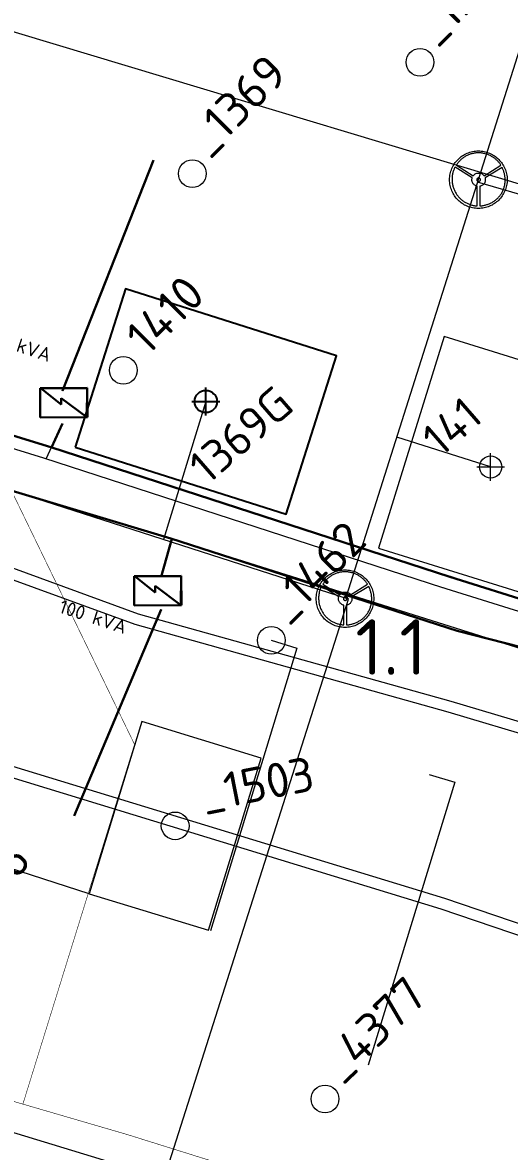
# Model space of a CAD drawing. Header units: millimetres. Extents: x 519 to 9564855, y -810 to 5021775.
# Drawn here: x 9536731.5 to 9536907.3, y 4998431.4 to 4998838.9 of the extents above; entities that cross this region are included whole.
import ezdxf

# ---------------------------------------------------------------- set-up
doc = ezdxf.new("R2010")
doc.units = ezdxf.units.MM
doc.header["$LTSCALE"] = 2
doc.header["$MEASUREMENT"] = 0
doc.header["$PDMODE"] = 2
doc.header["$PDSIZE"] = 5
doc.linetypes.add('1', pattern=[0])
for name, color, linetype in [('OilColl&Flowlines', 3, 'Continuous'), ('OLD WELLS(dr.bfr2000)', 24, 'Continuous'), ('ROAD_GROUND', 9, 'Continuous'), ('Скважины на 2013 год.', 21, '1'), ('Скважины на 2025 год _ОСМОТР', 5, 'Continuous')]:
    doc.layers.add(name, color=color, linetype=linetype)
for name, color, linetype, lineweight in [('SteamInjInfrastructure', 25, 'Continuous', 100), ('неф.коллектор', 94, 'g5_122_n', 30), ('Скважины на 2022 год', 60, 'Continuous', 13), ('Электро', 1, 'Continuous', 30), ('Электроснаб', 1, 'Continuous', 18), ('Электроснабжене', 1, 'Continuous', 18)]:
    doc.layers.add(name, color=color, linetype=linetype, lineweight=lineweight)
doc.styles.add('92051501$0$STANDARD', font='simplex.shx')
doc.styles.add('Elect', font='isocpeur.ttf')
doc.styles.add('GeoApp', font='', dxfattribs={"height": 1})
doc.styles.get("Standard").update_dxf_attribs({"font": 'isocpeur.ttf', "width": 0.5})
doc.styles.get('GeoApp').set_extended_font_data('D431', italic=True)
doc.linetypes.add('g5_122_n', pattern='A,1,-1,1.5,-0.3,["Н",GeoApp,S=1,R=0,X=0,Y=-0.5],-1.5,1.5,-1,4,-1,4,-1,3', length=20.8)
doc.linetypes.add('STM_LINE', pattern='A,0.5,-0.2,["S",92051501$0$STANDARD,S=0.1,R=0,X=-0.1,Y=-0.05],-0.05', length=0.75)
doc.linetypes.add('WTR_LINE', pattern='A,0.5,-0.2,["W",92051501$0$STANDARD,S=0.1,R=0,X=-0.1,Y=-0.05],-0.05', length=0.75)

msp = doc.modelspace()

# ---------------------------------------------------------------- linework, layer by layer
at = {"color": 5, "linetype": 'WTR_LINE', "lineweight": 0, "ltscale": 20, "const_width": 0.2}
msp.add_lwpolyline([(9537160.76054, 4998319.88849), (9537056.73, 4998350.75), (9536960.82, 4998379.09), (9536864.92, 4998407.51), (9536769.45, 4998437.42), (9536673.44, 4998465.42)], dxfattribs=at)
at = {"layer": 'OilColl&Flowlines', "linetype": 'ByBlock', "lineweight": 0, "ltscale": 50}
for p, q in [((9536797.67, 4998702.12), (9536782.42372, 4998652.25166)), ((9536821.3, 4998615.9), (9536830.51944, 4998613.11841)), ((9536830.51944, 4998613.11841), (9536799.30784, 4998511.02985)), ((9536878.2932, 4998567.40994), (9536887.51264, 4998564.62834)), ((9536887.51264, 4998564.62834), (9536856.30105, 4998462.53978))]:
    msp.add_line(p, q, dxfattribs=at)
at = {"layer": 'OilColl&Flowlines', "lineweight": 0, "ltscale": 50}
msp.add_line((9536755.58106, 4998524.39846), (9536688.96127, 4998545.88806), dxfattribs=at)
at = {"layer": 'OilColl&Flowlines', "color": 3, "linetype": 'ByBlock', "lineweight": 0, "ltscale": 50}
msp.add_lwpolyline([(9535842.89551, 4999187.71078), (9535953.13227, 4999151.60181), (9536003.4826, 4999074.2352), (9536045.05807, 4999059.11796), (9536584.00191, 4998879.20423), (9537271.93043, 4998672.00883), (9537451.05773, 4998617.67724)], dxfattribs=at)
at = {"layer": 'OilColl&Flowlines', "lineweight": 0}
for points in [[(9536849.17394, 4998630.74739), (9536151.67459, 4998855.45405)], [(9536749.1323, 4998316.40133), (9536849.177, 4998630.757), (9536848.423, 4998631.82), (9536911.718, 4998831.583), (9536922.225, 4998829.032)], [(9536896.07563, 4998792.59119), (9536896.07563, 4998792.59119), (9536896.60535, 4998792.58081), (9536897.12469, 4998792.53926), (9536897.64402, 4998792.46655), (9536898.15297, 4998792.38346), (9536898.65153, 4998792.25882), (9536899.13971, 4998792.12379), (9536899.62788, 4998791.9576), (9536900.09528, 4998791.77064), (9536900.5523, 4998791.56291), (9536900.99893, 4998791.3344), (9536901.43517, 4998791.08512), (9536901.86103, 4998790.81506), (9536902.26611, 4998790.52424), (9536902.6608, 4998790.21264), (9536903.03472, 4998789.89065), (9536903.39826, 4998789.54789), (9536903.74102, 4998789.18435), (9536904.0734, 4998788.81043), (9536904.385, 4998788.41573), (9536904.67582, 4998788.01065), (9536904.94588, 4998787.5848), (9536905.19516, 4998787.14856), (9536905.42367, 4998786.70193), (9536905.64179, 4998786.24491), (9536905.82875, 4998785.76712), (9536905.99494, 4998785.28933), (9536906.12996, 4998784.79077), (9536906.24422, 4998784.29221), (9536906.3377, 4998783.78326), (9536906.4104, 4998783.26393), (9536906.45195, 4998782.7342), (9536906.46234, 4998782.20448), (9536906.46234, 4998782.20448), (9536906.45195, 4998781.66437), (9536906.4104, 4998781.13465), (9536906.3377, 4998780.61531), (9536906.24422, 4998780.10637), (9536906.12996, 4998779.6078), (9536905.99494, 4998779.10924), (9536905.82875, 4998778.62107), (9536905.64179, 4998778.15366), (9536905.42367, 4998777.69665), (9536905.19516, 4998777.25002), (9536904.94588, 4998776.81378), (9536904.67582, 4998776.38792), (9536904.385, 4998775.98284), (9536904.0734, 4998775.58815), (9536903.74102, 4998775.21423), (9536903.39826, 4998774.85069), (9536903.03472, 4998774.50793), (9536902.6608, 4998774.18594), (9536902.26611, 4998773.87434), (9536901.86103, 4998773.58351), (9536901.43517, 4998773.31346), (9536900.99893, 4998773.06418), (9536900.5523, 4998772.83567), (9536900.09528, 4998772.62793), (9536899.62788, 4998772.44097), (9536899.13971, 4998772.28517), (9536898.65153, 4998772.13976), (9536898.15297, 4998772.02551), (9536897.64402, 4998771.93202), (9536897.12469, 4998771.8697), (9536896.60535, 4998771.82816), (9536896.07563, 4998771.81777), (9536896.07563, 4998771.81777), (9536895.53552, 4998771.82816), (9536895.0058, 4998771.8697), (9536894.48646, 4998771.93202), (9536893.97751, 4998772.02551), (9536893.46856, 4998772.13976), (9536892.98039, 4998772.28517), (9536892.49221, 4998772.44097), (9536892.02481, 4998772.62793), (9536891.55741, 4998772.83567), (9536891.11078, 4998773.06418), (9536890.67454, 4998773.31346), (9536890.25907, 4998773.58351), (9536889.85399, 4998773.87434), (9536889.45929, 4998774.18594), (9536889.08537, 4998774.50793), (9536888.72184, 4998774.85069), (9536888.37908, 4998775.21423), (9536888.0467, 4998775.58815), (9536887.74549, 4998775.98284), (9536887.45466, 4998776.38792), (9536887.1846, 4998776.81378), (9536886.93532, 4998777.25002), (9536886.70682, 4998777.69665), (9536886.49908, 4998778.15366), (9536886.31212, 4998778.62107), (9536886.15632, 4998779.10924), (9536886.01091, 4998779.6078), (9536885.89665, 4998780.10637), (9536885.80317, 4998780.61531), (9536885.74085, 4998781.13465), (9536885.6993, 4998781.66437), (9536885.68892, 4998782.20448), (9536885.68892, 4998782.20448), (9536885.6993, 4998782.7342), (9536885.74085, 4998783.26393), (9536885.80317, 4998783.78326), (9536885.89665, 4998784.29221), (9536886.01091, 4998784.79077), (9536886.15632, 4998785.28933), (9536886.31212, 4998785.76712), (9536886.49908, 4998786.24491), (9536886.70682, 4998786.70193), (9536886.93532, 4998787.14856), (9536887.1846, 4998787.5848), (9536887.45466, 4998788.01065), (9536887.74549, 4998788.41573), (9536888.0467, 4998788.81043), (9536888.37908, 4998789.18435), (9536888.72184, 4998789.54789), (9536889.08537, 4998789.89065), (9536889.45929, 4998790.21264), (9536889.85399, 4998790.52424), (9536890.25907, 4998790.81506), (9536890.67454, 4998791.08512), (9536891.11078, 4998791.3344), (9536891.55741, 4998791.56291), (9536892.02481, 4998791.77064), (9536892.49221, 4998791.9576), (9536892.98039, 4998792.12379), (9536893.46856, 4998792.25882), (9536893.97751, 4998792.38346), (9536894.48646, 4998792.46655), (9536895.0058, 4998792.53926), (9536895.53552, 4998792.58081), (9536896.07563, 4998792.59119)], [(9536894.20602, 4998783.62746), (9536894.20602, 4998783.62746), (9536894.41375, 4998783.87674), (9536894.65265, 4998784.09486), (9536894.91232, 4998784.27144), (9536895.17198, 4998784.40646), (9536895.45243, 4998784.49994), (9536895.74325, 4998784.57265), (9536896.03408, 4998784.60381), (9536896.32491, 4998784.60381), (9536896.60535, 4998784.57265), (9536896.88579, 4998784.51033), (9536897.14546, 4998784.42724), (9536897.38435, 4998784.31298), (9536897.61286, 4998784.17796), (9536897.79982, 4998784.01177), (9536897.96601, 4998783.83519), (9536898.10104, 4998783.62746), (9536904.18765, 4998787.43938), (9536904.18765, 4998787.43938), (9536904.04223, 4998787.67828), (9536903.87605, 4998787.90679), (9536903.70986, 4998788.13529), (9536903.53329, 4998788.3638), (9536903.34633, 4998788.58192), (9536903.15936, 4998788.80004), (9536902.95163, 4998789.00778), (9536902.7439, 4998789.21551), (9536902.52578, 4998789.41286), (9536902.30765, 4998789.61021), (9536902.06876, 4998789.79717), (9536901.82987, 4998789.97374), (9536901.59097, 4998790.15031), (9536901.34169, 4998790.3165), (9536901.08202, 4998790.48269), (9536900.82235, 4998790.6281), (9536900.5523, 4998790.77352), (9536900.28225, 4998790.91893), (9536900.0018, 4998791.04357), (9536899.72136, 4998791.16821), (9536899.44092, 4998791.28247), (9536899.15009, 4998791.38633), (9536898.85927, 4998791.47981), (9536898.56844, 4998791.56291), (9536898.26722, 4998791.646), (9536897.96601, 4998791.70832), (9536897.66479, 4998791.77064), (9536897.35319, 4998791.82258), (9536897.05198, 4998791.85374), (9536896.74038, 4998791.8849), (9536896.42878, 4998791.89528), (9536896.11717, 4998791.90567), (9536896.11717, 4998791.90567), (9536895.80557, 4998791.89528), (9536895.49397, 4998791.8849), (9536895.18237, 4998791.85374), (9536894.87077, 4998791.82258), (9536894.56955, 4998791.77064), (9536894.26834, 4998791.71871), (9536893.96713, 4998791.65639), (9536893.6763, 4998791.58368), (9536893.37508, 4998791.4902), (9536893.09464, 4998791.39672), (9536892.80381, 4998791.30324), (9536892.52337, 4998791.18899), (9536892.25332, 4998791.06435), (9536891.98326, 4998790.9397), (9536891.71321, 4998790.80468), (9536891.45354, 4998790.65926), (9536891.19387, 4998790.51385), (9536890.94459, 4998790.34766), (9536890.69531, 4998790.18148), (9536890.45642, 4998790.01529), (9536890.22791, 4998789.82833), (9536889.9994, 4998789.64137), (9536889.78128, 4998789.45441), (9536889.56316, 4998789.24667), (9536889.35543, 4998789.03894), (9536889.15808, 4998788.8312), (9536888.97112, 4998788.61308), (9536888.78416, 4998788.38457), (9536888.60758, 4998788.15607), (9536888.43101, 4998787.92756), (9536888.27521, 4998787.68866), (9536888.11941, 4998787.43938), (9536894.20602, 4998783.62746)], [(9536895.67055, 4998779.81554), (9536895.67055, 4998779.81554), (9536895.43165, 4998779.89863), (9536895.20314, 4998779.99211), (9536894.97464, 4998780.11675), (9536894.7669, 4998780.25178), (9536894.56955, 4998780.40758), (9536894.39298, 4998780.57377), (9536894.22679, 4998780.76073), (9536894.09177, 4998780.95808), (9536893.96713, 4998781.16581), (9536893.86326, 4998781.38393), (9536893.79055, 4998781.61244), (9536893.73862, 4998781.85133), (9536893.71784, 4998782.10061), (9536893.72823, 4998782.3499), (9536893.76978, 4998782.59918), (9536893.84249, 4998782.85884), (9536887.64162, 4998786.75386), (9536887.64162, 4998786.75386), (9536887.50659, 4998786.50458), (9536887.38195, 4998786.2553), (9536887.2677, 4998785.99563), (9536887.16383, 4998785.73596), (9536887.05996, 4998785.46591), (9536886.96648, 4998785.18547), (9536886.88339, 4998784.91541), (9536886.81068, 4998784.62458), (9536886.74836, 4998784.34414), (9536886.69643, 4998784.05332), (9536886.64449, 4998783.76249), (9536886.61333, 4998783.47166), (9536886.58217, 4998783.17045), (9536886.5614, 4998782.86923), (9536886.55101, 4998782.56802), (9536886.55101, 4998782.2668), (9536886.5614, 4998781.96559), (9536886.58217, 4998781.66437), (9536886.60295, 4998781.35277), (9536886.64449, 4998781.05156), (9536886.68604, 4998780.75034), (9536886.74836, 4998780.44913), (9536886.81068, 4998780.14791), (9536886.88339, 4998779.8467), (9536886.96648, 4998779.54548), (9536887.05996, 4998779.25466), (9536887.16383, 4998778.96383), (9536887.27808, 4998778.673), (9536887.40272, 4998778.38217), (9536887.53775, 4998778.10173), (9536887.68317, 4998777.82129), (9536887.83897, 4998777.54085), (9536887.83897, 4998777.54085), (9536887.99477, 4998777.27079), (9536888.17134, 4998777.01113), (9536888.33753, 4998776.75146), (9536888.52449, 4998776.50218), (9536888.72184, 4998776.26328), (9536888.91918, 4998776.02439), (9536889.11653, 4998775.79588), (9536889.33465, 4998775.57776), (9536889.54239, 4998775.37003), (9536889.77089, 4998775.16229), (9536889.9994, 4998774.96494), (9536890.2383, 4998774.77798), (9536890.47719, 4998774.59102), (9536890.71609, 4998774.42484), (9536890.96537, 4998774.25865), (9536891.22503, 4998774.10285), (9536891.47432, 4998773.94705), (9536891.74437, 4998773.81202), (9536892.00404, 4998773.67699), (9536892.27409, 4998773.55235), (9536892.54415, 4998773.4381), (9536892.82459, 4998773.33423), (9536893.09464, 4998773.23036), (9536893.37508, 4998773.14727), (9536893.66591, 4998773.06418), (9536893.94635, 4998772.99147), (9536894.22679, 4998772.92915), (9536894.51762, 4998772.87722), (9536894.80845, 4998772.82528), (9536895.08889, 4998772.79412), (9536895.37972, 4998772.77335), (9536895.67055, 4998772.75257), (9536895.67055, 4998779.81554)], [(9536898.46457, 4998782.85884), (9536898.46457, 4998782.85884), (9536898.52689, 4998782.58879), (9536898.55805, 4998782.31874), (9536898.55805, 4998782.05907), (9536898.53728, 4998781.80979), (9536898.49573, 4998781.56051), (9536898.43341, 4998781.32161), (9536898.33993, 4998781.10349), (9536898.23606, 4998780.89576), (9536898.10104, 4998780.69841), (9536897.93485, 4998780.51145), (9536897.75828, 4998780.35565), (9536897.56093, 4998780.19985), (9536897.34281, 4998780.07521), (9536897.10391, 4998779.97134), (9536896.84424, 4998779.87786), (9536896.5638, 4998779.81554), (9536896.5638, 4998772.75257), (9536896.5638, 4998772.75257), (9536896.84424, 4998772.76296), (9536897.12469, 4998772.78374), (9536897.40513, 4998772.8149), (9536897.68557, 4998772.85644), (9536897.96601, 4998772.90838), (9536898.24645, 4998772.96031), (9536898.52689, 4998773.03302), (9536898.80733, 4998773.10572), (9536899.08777, 4998773.18882), (9536899.36822, 4998773.2823), (9536899.64866, 4998773.38616), (9536899.91871, 4998773.49003), (9536900.18877, 4998773.61467), (9536900.45882, 4998773.73931), (9536900.72887, 4998773.87434), (9536900.98854, 4998774.01975), (9536901.24821, 4998774.16517), (9536901.50788, 4998774.33135), (9536901.75716, 4998774.49754), (9536902.00644, 4998774.67412), (9536902.24533, 4998774.85069), (9536902.48423, 4998775.04804), (9536902.71274, 4998775.24539), (9536902.94124, 4998775.45312), (9536903.15936, 4998775.66085), (9536903.3671, 4998775.88936), (9536903.57483, 4998776.11787), (9536903.77218, 4998776.35676), (9536903.95914, 4998776.59566), (9536904.1461, 4998776.84494), (9536904.31229, 4998777.10461), (9536904.47848, 4998777.37466), (9536904.47848, 4998777.37466), (9536904.63428, 4998777.6551), (9536904.77969, 4998777.93554), (9536904.91472, 4998778.22637), (9536905.03936, 4998778.50681), (9536905.14323, 4998778.79764), (9536905.24709, 4998779.09886), (9536905.34057, 4998779.38968), (9536905.42367, 4998779.68051), (9536905.49637, 4998779.98173), (9536905.56908, 4998780.28294), (9536905.62101, 4998780.57377), (9536905.66256, 4998780.87498), (9536905.69372, 4998781.1762), (9536905.72488, 4998781.47741), (9536905.73527, 4998781.76824), (9536905.74566, 4998782.06945), (9536905.74566, 4998782.37067), (9536905.72488, 4998782.6615), (9536905.70411, 4998782.95232), (9536905.67295, 4998783.25354), (9536905.64179, 4998783.54437), (9536905.58985, 4998783.82481), (9536905.53792, 4998784.11564), (9536905.46521, 4998784.39608), (9536905.39251, 4998784.67652), (9536905.30941, 4998784.95696), (9536905.21593, 4998785.2374), (9536905.12245, 4998785.50746), (9536905.0082, 4998785.76712), (9536904.89395, 4998786.03718), (9536904.7693, 4998786.29685), (9536904.63428, 4998786.54613), (9536898.46457, 4998782.85884)], [(9536896.15872, 4998782.85884), (9536896.15872, 4998782.85884), (9536896.02369, 4998782.84846), (9536895.89905, 4998782.80691), (9536895.79519, 4998782.74459), (9536895.69132, 4998782.67188), (9536895.61861, 4998782.56802), (9536895.55629, 4998782.46415), (9536895.51475, 4998782.33951), (9536895.50436, 4998782.20448), (9536895.50436, 4998782.20448), (9536895.51475, 4998782.06945), (9536895.55629, 4998781.9552), (9536895.61861, 4998781.84095), (9536895.69132, 4998781.74747), (9536895.79519, 4998781.66437), (9536895.89905, 4998781.61244), (9536896.02369, 4998781.57089), (9536896.15872, 4998781.56051), (9536896.15872, 4998781.56051), (9536896.29375, 4998781.57089), (9536896.408, 4998781.61244), (9536896.52226, 4998781.66437), (9536896.61574, 4998781.74747), (9536896.69883, 4998781.84095), (9536896.75076, 4998781.9552), (9536896.79231, 4998782.06945), (9536896.8027, 4998782.20448), (9536896.8027, 4998782.20448), (9536896.79231, 4998782.33951), (9536896.75076, 4998782.46415), (9536896.69883, 4998782.56802), (9536896.61574, 4998782.67188), (9536896.52226, 4998782.74459), (9536896.408, 4998782.80691), (9536896.29375, 4998782.84846), (9536896.15872, 4998782.85884)], [(9536972.97106, 4998758.82795), (9536895.78653, 4998781.30228)], [(9536847.91199, 4998641.32504), (9536847.91199, 4998641.32504), (9536848.44171, 4998641.31465), (9536848.96105, 4998641.27311), (9536849.48038, 4998641.2004), (9536849.98933, 4998641.11731), (9536850.48789, 4998640.99267), (9536850.97607, 4998640.85764), (9536851.46424, 4998640.69145), (9536851.93165, 4998640.50449), (9536852.38866, 4998640.29676), (9536852.83529, 4998640.06825), (9536853.27153, 4998639.81897), (9536853.69739, 4998639.54891), (9536854.10247, 4998639.25809), (9536854.49716, 4998638.94648), (9536854.87108, 4998638.6245), (9536855.23462, 4998638.28174), (9536855.57738, 4998637.9182), (9536855.90976, 4998637.54428), (9536856.22136, 4998637.14958), (9536856.51218, 4998636.7445), (9536856.78224, 4998636.31865), (9536857.03152, 4998635.8824), (9536857.26003, 4998635.43578), (9536857.47815, 4998634.97876), (9536857.66511, 4998634.50097), (9536857.8313, 4998634.02318), (9536857.96632, 4998633.52462), (9536858.08058, 4998633.02606), (9536858.17406, 4998632.51711), (9536858.24677, 4998631.99778), (9536858.28831, 4998631.46805), (9536858.2987, 4998630.93833), (9536858.2987, 4998630.93833), (9536858.28831, 4998630.39822), (9536858.24677, 4998629.8685), (9536858.17406, 4998629.34916), (9536858.08058, 4998628.84022), (9536857.96632, 4998628.34165), (9536857.8313, 4998627.84309), (9536857.66511, 4998627.35492), (9536857.47815, 4998626.88751), (9536857.26003, 4998626.4305), (9536857.03152, 4998625.98387), (9536856.78224, 4998625.54763), (9536856.51218, 4998625.12177), (9536856.22136, 4998624.71669), (9536855.90976, 4998624.322), (9536855.57738, 4998623.94807), (9536855.23462, 4998623.58454), (9536854.87108, 4998623.24178), (9536854.49716, 4998622.91979), (9536854.10247, 4998622.60819), (9536853.69739, 4998622.31736), (9536853.27153, 4998622.04731), (9536852.83529, 4998621.79803), (9536852.38866, 4998621.56952), (9536851.93165, 4998621.36178), (9536851.46424, 4998621.17482), (9536850.97607, 4998621.01902), (9536850.48789, 4998620.87361), (9536849.98933, 4998620.75935), (9536849.48038, 4998620.66587), (9536848.96105, 4998620.60355), (9536848.44171, 4998620.56201), (9536847.91199, 4998620.55162), (9536847.91199, 4998620.55162), (9536847.37188, 4998620.56201), (9536846.84216, 4998620.60355), (9536846.32282, 4998620.66587), (9536845.81387, 4998620.75935), (9536845.30492, 4998620.87361), (9536844.81675, 4998621.01902), (9536844.32857, 4998621.17482), (9536843.86117, 4998621.36178), (9536843.39377, 4998621.56952), (9536842.94714, 4998621.79803), (9536842.5109, 4998622.04731), (9536842.09543, 4998622.31736), (9536841.69035, 4998622.60819), (9536841.29565, 4998622.91979), (9536840.92173, 4998623.24178), (9536840.5582, 4998623.58454), (9536840.21544, 4998623.94807), (9536839.88306, 4998624.322), (9536839.58185, 4998624.71669), (9536839.29102, 4998625.12177), (9536839.02096, 4998625.54763), (9536838.77168, 4998625.98387), (9536838.54318, 4998626.4305), (9536838.33544, 4998626.88751), (9536838.14848, 4998627.35492), (9536837.99268, 4998627.84309), (9536837.84727, 4998628.34165), (9536837.73301, 4998628.84022), (9536837.63953, 4998629.34916), (9536837.57721, 4998629.8685), (9536837.53566, 4998630.39822), (9536837.52528, 4998630.93833), (9536837.52528, 4998630.93833), (9536837.53566, 4998631.46805), (9536837.57721, 4998631.99778), (9536837.63953, 4998632.51711), (9536837.73301, 4998633.02606), (9536837.84727, 4998633.52462), (9536837.99268, 4998634.02318), (9536838.14848, 4998634.50097), (9536838.33544, 4998634.97876), (9536838.54318, 4998635.43578), (9536838.77168, 4998635.8824), (9536839.02096, 4998636.31865), (9536839.29102, 4998636.7445), (9536839.58185, 4998637.14958), (9536839.88306, 4998637.54428), (9536840.21544, 4998637.9182), (9536840.5582, 4998638.28174), (9536840.92173, 4998638.6245), (9536841.29565, 4998638.94648), (9536841.69035, 4998639.25809), (9536842.09543, 4998639.54891), (9536842.5109, 4998639.81897), (9536842.94714, 4998640.06825), (9536843.39377, 4998640.29676), (9536843.86117, 4998640.50449), (9536844.32857, 4998640.69145), (9536844.81675, 4998640.85764), (9536845.30492, 4998640.99267), (9536845.81387, 4998641.11731), (9536846.32282, 4998641.2004), (9536846.84216, 4998641.27311), (9536847.37188, 4998641.31465), (9536847.91199, 4998641.32504)], [(9536846.04238, 4998632.36131), (9536846.04238, 4998632.36131), (9536846.25011, 4998632.61059), (9536846.48901, 4998632.82871), (9536846.74868, 4998633.00529), (9536847.00834, 4998633.14031), (9536847.28879, 4998633.23379), (9536847.57961, 4998633.3065), (9536847.87044, 4998633.33766), (9536848.16127, 4998633.33766), (9536848.44171, 4998633.3065), (9536848.72215, 4998633.24418), (9536848.98182, 4998633.16109), (9536849.22071, 4998633.04683), (9536849.44922, 4998632.91181), (9536849.63618, 4998632.74562), (9536849.80237, 4998632.56904), (9536849.9374, 4998632.36131), (9536856.02401, 4998636.17323), (9536856.02401, 4998636.17323), (9536855.8786, 4998636.41213), (9536855.71241, 4998636.64063), (9536855.54622, 4998636.86914), (9536855.36965, 4998637.09765), (9536855.18269, 4998637.31577), (9536854.99572, 4998637.53389), (9536854.78799, 4998637.74163), (9536854.58026, 4998637.94936), (9536854.36214, 4998638.14671), (9536854.14401, 4998638.34406), (9536853.90512, 4998638.53102), (9536853.66623, 4998638.70759), (9536853.42733, 4998638.88416), (9536853.17805, 4998639.05035), (9536852.91838, 4998639.21654), (9536852.65871, 4998639.36195), (9536852.38866, 4998639.50737), (9536852.11861, 4998639.65278), (9536851.83816, 4998639.77742), (9536851.55772, 4998639.90206), (9536851.27728, 4998640.01632), (9536850.98645, 4998640.12018), (9536850.69563, 4998640.21366), (9536850.4048, 4998640.29676), (9536850.10358, 4998640.37985), (9536849.80237, 4998640.44217), (9536849.50115, 4998640.50449), (9536849.18955, 4998640.55642), (9536848.88834, 4998640.58758), (9536848.57674, 4998640.61874), (9536848.26514, 4998640.62913), (9536847.95354, 4998640.63952), (9536847.95354, 4998640.63952), (9536847.64193, 4998640.62913), (9536847.33033, 4998640.61874), (9536847.01873, 4998640.58758), (9536846.70713, 4998640.55642), (9536846.40592, 4998640.50449), (9536846.1047, 4998640.45256), (9536845.80349, 4998640.39024), (9536845.51266, 4998640.31753), (9536845.21144, 4998640.22405), (9536844.931, 4998640.13057), (9536844.64017, 4998640.03709), (9536844.35973, 4998639.92284), (9536844.08968, 4998639.79819), (9536843.81962, 4998639.67355), (9536843.54957, 4998639.53853), (9536843.2899, 4998639.39311), (9536843.03023, 4998639.2477), (9536842.78095, 4998639.08151), (9536842.53167, 4998638.91532), (9536842.29278, 4998638.74914), (9536842.06427, 4998638.56218), (9536841.83576, 4998638.37522), (9536841.61764, 4998638.18825), (9536841.39952, 4998637.98052), (9536841.19179, 4998637.77279), (9536840.99444, 4998637.56505), (9536840.80748, 4998637.34693), (9536840.62052, 4998637.11842), (9536840.44394, 4998636.88992), (9536840.26737, 4998636.66141), (9536840.11157, 4998636.42251), (9536839.95577, 4998636.17323), (9536846.04238, 4998632.36131)], [(9536847.50691, 4998628.54939), (9536847.50691, 4998628.54939), (9536847.26801, 4998628.63248), (9536847.0395, 4998628.72596), (9536846.811, 4998628.8506), (9536846.60326, 4998628.98563), (9536846.40592, 4998629.14143), (9536846.22934, 4998629.30762), (9536846.06315, 4998629.49458), (9536845.92813, 4998629.69193), (9536845.80349, 4998629.89966), (9536845.69962, 4998630.11778), (9536845.62691, 4998630.34629), (9536845.57498, 4998630.58518), (9536845.5542, 4998630.83446), (9536845.56459, 4998631.08374), (9536845.60614, 4998631.33303), (9536845.67885, 4998631.59269), (9536839.47798, 4998635.48771), (9536839.47798, 4998635.48771), (9536839.34295, 4998635.23843), (9536839.21831, 4998634.98915), (9536839.10406, 4998634.72948), (9536839.00019, 4998634.46981), (9536838.89632, 4998634.19976), (9536838.80284, 4998633.91932), (9536838.71975, 4998633.64926), (9536838.64704, 4998633.35843), (9536838.58472, 4998633.07799), (9536838.53279, 4998632.78717), (9536838.48086, 4998632.49634), (9536838.44969, 4998632.20551), (9536838.41853, 4998631.90429), (9536838.39776, 4998631.60308), (9536838.38737, 4998631.30187), (9536838.38737, 4998631.00065), (9536838.39776, 4998630.69944), (9536838.41853, 4998630.39822), (9536838.43931, 4998630.08662), (9536838.48086, 4998629.78541), (9536838.5224, 4998629.48419), (9536838.58472, 4998629.18298), (9536838.64704, 4998628.88176), (9536838.71975, 4998628.58055), (9536838.80284, 4998628.27933), (9536838.89632, 4998627.9885), (9536839.00019, 4998627.69768), (9536839.11444, 4998627.40685), (9536839.23908, 4998627.11602), (9536839.37411, 4998626.83558), (9536839.51953, 4998626.55514), (9536839.67533, 4998626.2747), (9536839.67533, 4998626.2747), (9536839.83113, 4998626.00464), (9536840.0077, 4998625.74498), (9536840.17389, 4998625.48531), (9536840.36085, 4998625.23603), (9536840.5582, 4998624.99713), (9536840.75554, 4998624.75824), (9536840.95289, 4998624.52973), (9536841.17101, 4998624.31161), (9536841.37875, 4998624.10388), (9536841.60725, 4998623.89614), (9536841.83576, 4998623.69879), (9536842.07466, 4998623.51183), (9536842.31355, 4998623.32487), (9536842.55245, 4998623.15868), (9536842.80173, 4998622.9925), (9536843.06139, 4998622.8367), (9536843.31068, 4998622.6809), (9536843.58073, 4998622.54587), (9536843.8404, 4998622.41084), (9536844.11045, 4998622.2862), (9536844.38051, 4998622.17195), (9536844.66095, 4998622.06808), (9536844.931, 4998621.96421), (9536845.21144, 4998621.88112), (9536845.50227, 4998621.79803), (9536845.78271, 4998621.72532), (9536846.06315, 4998621.663), (9536846.35398, 4998621.61106), (9536846.64481, 4998621.55913), (9536846.92525, 4998621.52797), (9536847.21608, 4998621.5072), (9536847.50691, 4998621.48642), (9536847.50691, 4998628.54939)], [(9536850.30093, 4998631.59269), (9536850.30093, 4998631.59269), (9536850.36325, 4998631.32264), (9536850.39441, 4998631.05258), (9536850.39441, 4998630.79292), (9536850.37364, 4998630.54364), (9536850.33209, 4998630.29435), (9536850.26977, 4998630.05546), (9536850.17629, 4998629.83734), (9536850.07242, 4998629.62961), (9536849.9374, 4998629.43226), (9536849.77121, 4998629.2453), (9536849.59464, 4998629.0895), (9536849.39729, 4998628.9337), (9536849.17917, 4998628.80906), (9536848.94027, 4998628.70519), (9536848.6806, 4998628.61171), (9536848.40016, 4998628.54939), (9536848.40016, 4998621.48642), (9536848.40016, 4998621.48642), (9536848.6806, 4998621.49681), (9536848.96105, 4998621.51758), (9536849.24149, 4998621.54874), (9536849.52193, 4998621.59029), (9536849.80237, 4998621.64222), (9536850.08281, 4998621.69416), (9536850.36325, 4998621.76687), (9536850.64369, 4998621.83957), (9536850.92413, 4998621.92267), (9536851.20458, 4998622.01615), (9536851.48502, 4998622.12001), (9536851.75507, 4998622.22388), (9536852.02513, 4998622.34852), (9536852.29518, 4998622.47316), (9536852.56523, 4998622.60819), (9536852.8249, 4998622.7536), (9536853.08457, 4998622.89902), (9536853.34424, 4998623.0652), (9536853.59352, 4998623.23139), (9536853.8428, 4998623.40797), (9536854.08169, 4998623.58454), (9536854.32059, 4998623.78189), (9536854.5491, 4998623.97923), (9536854.7776, 4998624.18697), (9536854.99572, 4998624.3947), (9536855.20346, 4998624.62321), (9536855.41119, 4998624.85172), (9536855.60854, 4998625.09061), (9536855.7955, 4998625.32951), (9536855.98246, 4998625.57879), (9536856.14865, 4998625.83846), (9536856.31484, 4998626.10851), (9536856.31484, 4998626.10851), (9536856.47064, 4998626.38895), (9536856.61605, 4998626.66939), (9536856.75108, 4998626.96022), (9536856.87572, 4998627.24066), (9536856.97959, 4998627.53149), (9536857.08345, 4998627.8327), (9536857.17693, 4998628.12353), (9536857.26003, 4998628.41436), (9536857.33273, 4998628.71557), (9536857.40544, 4998629.01679), (9536857.45738, 4998629.30762), (9536857.49892, 4998629.60883), (9536857.53008, 4998629.91005), (9536857.56124, 4998630.21126), (9536857.57163, 4998630.50209), (9536857.58202, 4998630.8033), (9536857.58202, 4998631.10452), (9536857.56124, 4998631.39535), (9536857.54047, 4998631.68617), (9536857.50931, 4998631.98739), (9536857.47815, 4998632.27822), (9536857.42621, 4998632.55866), (9536857.37428, 4998632.84949), (9536857.30157, 4998633.12993), (9536857.22887, 4998633.41037), (9536857.14577, 4998633.69081), (9536857.05229, 4998633.97125), (9536856.95881, 4998634.2413), (9536856.84456, 4998634.50097), (9536856.73031, 4998634.77103), (9536856.60566, 4998635.03069), (9536856.47064, 4998635.27998), (9536850.30093, 4998631.59269)], [(9536847.99508, 4998631.59269), (9536847.99508, 4998631.59269), (9536847.86005, 4998631.58231), (9536847.73541, 4998631.54076), (9536847.63155, 4998631.47844), (9536847.52768, 4998631.40573), (9536847.45497, 4998631.30187), (9536847.39265, 4998631.198), (9536847.35111, 4998631.07336), (9536847.34072, 4998630.93833), (9536847.34072, 4998630.93833), (9536847.35111, 4998630.8033), (9536847.39265, 4998630.68905), (9536847.45497, 4998630.5748), (9536847.52768, 4998630.48132), (9536847.63155, 4998630.39822), (9536847.73541, 4998630.34629), (9536847.86005, 4998630.30474), (9536847.99508, 4998630.29435), (9536847.99508, 4998630.29435), (9536848.13011, 4998630.30474), (9536848.24436, 4998630.34629), (9536848.35862, 4998630.39822), (9536848.4521, 4998630.48132), (9536848.53519, 4998630.5748), (9536848.58712, 4998630.68905), (9536848.62867, 4998630.8033), (9536848.63906, 4998630.93833), (9536848.63906, 4998630.93833), (9536848.62867, 4998631.07336), (9536848.58712, 4998631.198), (9536848.53519, 4998631.30187), (9536848.4521, 4998631.40573), (9536848.35862, 4998631.47844), (9536848.24436, 4998631.54076), (9536848.13011, 4998631.58231), (9536847.99508, 4998631.59269)]]:
    msp.add_lwpolyline(points, dxfattribs=at)
at = {"layer": 'OilColl&Flowlines', "lineweight": 0, "ltscale": 50, "const_width": 0.2}
msp.add_lwpolyline([(9536731.6215, 4998448.45216), (9536771.92415, 4998578.34326), (9536678.54347, 4998770.89468), (9536701.35142, 4998844.81242)], dxfattribs=at)
at = {"layer": 'OLD WELLS(dr.bfr2000)', "lineweight": 0}
for centre in [(9536875, 4998824.6), (9536792.8, 4998784.4), (9536767.9, 4998713.4), (9536821.3, 4998615.9), (9536786.6, 4998548.9), (9536840.7, 4998450.3)]:
    msp.add_circle(centre, 5, dxfattribs=at)
at = {"layer": 'ROAD_GROUND', "lineweight": 0}
for points in [[(9537246.28835, 4998479.36404), (9537111.16669, 4998523.05271), (9536985.60301, 4998564.17684), (9536886.20172, 4998593.76937), (9536773.41785, 4998625.37086), (9536683.78849, 4998658.03845), (9536556.8115, 4998699.67425)], [(9537245.05776, 4998475.55804), (9537109.9289, 4998519.24904), (9536984.40962, 4998560.35862), (9536885.1225, 4998589.91771), (9536772.19158, 4998621.56041), (9536682.48011, 4998654.25792), (9536555.56519, 4998695.87337)], [(9536540.86992, 4998648.64302), (9536621.15058, 4998609.29388), (9536714.7013, 4998574.45099), (9536883.7923, 4998522.75471), (9537028.6374, 4998473.55493), (9537111.94851, 4998445.9571), (9537214.41628, 4998404.28051)], [(9536539.10944, 4998645.05126), (9536619.56839, 4998605.61473), (9536713.41736, 4998570.66077), (9536882.56402, 4998518.94746), (9537027.37957, 4998469.75785), (9537110.56456, 4998442.20179), (9537212.90925, 4998400.57526)]]:
    msp.add_lwpolyline(points, dxfattribs=at)
at = {"layer": 'SteamInjInfrastructure', "color": 6, "linetype": 'STM_LINE', "lineweight": 0, "ltscale": 15}
msp.add_line((9536877.38276, 4998392.8721, 0), (9536592.18592, 4998479.38252, 0), dxfattribs=at)
at = {"layer": 'неф.коллектор', "color": 0, "lineweight": 0, "ltscale": 50, "const_width": 0.2}
msp.add_lwpolyline([(9536731.6215, 4998448.45216), (9536771.92415, 4998578.34326)], dxfattribs=at)
at = {"layer": 'Скважины на 2013 год.', "color": 3, "linetype": 'ByBlock', "lineweight": 0, "ltscale": 5}
msp.add_line((9536900.5, 4998678.5), (9536866.6154, 4998689.23635), dxfattribs=at)
at = {"layer": 'Скважины на 2013 год.', "color": 0, "linetype": 'ByBlock', "lineweight": 0}
msp.add_lwpolyline([(9536929.66724, 4998671.26893), (9536941.00567, 4998707.81366), (9536883.70047, 4998725.59327), (9536859.99433, 4998649.18634), (9536917.29953, 4998631.40673), (9536926.92106, 4998662.41776)], dxfattribs=at)
msp.add_circle((9536900.5, 4998678.5), 4, dxfattribs=at)
msp.add_point((9536900.5, 4998678.5), dxfattribs=at)
at = {"layer": 'Скважины на 2022 год', "color": 0, "lineweight": 0, "ltscale": 50}
msp.add_lwpolyline([(9536755.58106, 4998524.39846), (9536798.61478, 4998511.24174), (9536817.61893, 4998573.40155), (9536774.58522, 4998586.55827)], close=True, dxfattribs=at)
at = {"layer": 'Скважины на 2025 год _ОСМОТР', "color": 0, "linetype": 'ByBlock', "lineweight": -2, "ltscale": 50}
msp.add_lwpolyline([(9536750.44913, 4998685.68257), (9536826.67178, 4998661.39044), (9536844.89087, 4998718.55743), (9536768.66822, 4998742.84956)], close=True, dxfattribs=at)
at = {"layer": 'Скважины на 2025 год _ОСМОТР', "color": 0, "linetype": 'ByBlock', "lineweight": -2}
msp.add_circle((9536797.67, 4998702.12), 4, dxfattribs=at)
msp.add_point((9536797.67, 4998702.12), dxfattribs=at)
at = {"layer": 'Электро'}
for p, q in [((9536745.8973, 4998705.96286, 0), (9536778.81268, 4998789.26684, 0)), ((9536737.83487, 4998706.91567, 0), (9536754.8833, 4998707.02, 0)), ((9536737.89957, 4998696.34332, 0), (9536737.83487, 4998706.91567, 0)), ((9536754.78604, 4998706.92155, 0), (9536738.19045, 4998706.81999, 0)), ((9536738.19045, 4998706.81999, 0), (9536745.40222, 4998700.99276, 0)), ((9536745.40222, 4998700.99276, 0), (9536745.38769, 4998703.36799, 0)), ((9536745.38769, 4998703.36799, 0), (9536754.71235, 4998696.47909, 0)), ((9536754.71235, 4998696.47909, 0), (9536754.78604, 4998706.92155, 0)), ((9536754.8833, 4998707.02, 0), (9536754.948, 4998696.44765, 0)), ((9536754.948, 4998696.44765, 0), (9536737.89957, 4998696.34332, 0)), ((9536784.98085, 4998652.71653, 0), (9536645.62099, 4998694.36219, 0)), ((9536741.91024, 4998685.55805, 0), (9536745.8973, 4998694.1836, 0)), ((9536785.35183, 4998652.59664, 0), (9536781.59059, 4998638.81832, 0)), ((9536888.37885, 4998619.30139, 0), (9536784.98085, 4998652.71653, 0)), ((9536771.7798, 4998639.06915, 0), (9536788.82824, 4998639.17348, 0)), ((9536771.84451, 4998628.4968, 0), (9536771.7798, 4998639.06915, 0)), ((9536788.73098, 4998639.07503, 0), (9536772.13538, 4998638.97347, 0)), ((9536772.13538, 4998638.97347, 0), (9536779.34716, 4998633.14624, 0)), ((9536788.65729, 4998628.63257, 0), (9536788.73098, 4998639.07503, 0)), ((9536788.82824, 4998639.17348, 0), (9536788.89294, 4998628.60113, 0)), ((9536886.98351, 4998638.42031, 0), (9536885.85462, 4998638.77328, 0)), ((9536779.34716, 4998633.14624, 0), (9536779.33263, 4998635.52147, 0)), ((9536779.33263, 4998635.52147, 0), (9536788.65729, 4998628.63257, 0)), ((9536781.59059, 4998627.03906, 0), (9536750.11392, 4998552.50318, 0)), ((9536788.89294, 4998628.60113, 0), (9536771.84451, 4998628.4968, 0))]:
    msp.add_line(p, q, dxfattribs=at)
at = {"layer": 'Электро', "ltscale": 0.05}
for p, q in [((9536741.71033, 4998685.62302, -0.00006), (9536661.24624, 4998710.27898, 0)), ((9536885.80626, 4998638.7884, -0.00006), (9536741.71033, 4998685.62302, -0.00006)), ((9537030.53044, 4998593.53672, -0.00006), (9536885.80626, 4998638.7884, -0.00006)), ((9536987.77686, 4998593.87902, 0), (9536888.37885, 4998619.30139, 0))]:
    msp.add_line(p, q, dxfattribs=at)
at = {"layer": 'Электроснаб', "color": 1, "lineweight": 0}
for p, q in [((9536745.8973, 4998705.96286, 0), (9536778.81268, 4998789.26684, 0)), ((9536737.83487, 4998706.91567, 0), (9536754.8833, 4998707.02, 0)), ((9536737.89957, 4998696.34332, 0), (9536737.83487, 4998706.91567, 0)), ((9536754.78604, 4998706.92155, 0), (9536738.19045, 4998706.81999, 0)), ((9536738.19045, 4998706.81999, 0), (9536745.40222, 4998700.99276, 0)), ((9536745.40222, 4998700.99276, 0), (9536745.38769, 4998703.36799, 0)), ((9536745.38769, 4998703.36799, 0), (9536754.71235, 4998696.47909, 0)), ((9536754.71235, 4998696.47909, 0), (9536754.78604, 4998706.92155, 0)), ((9536754.8833, 4998707.02, 0), (9536754.948, 4998696.44765, 0)), ((9536754.948, 4998696.44765, 0), (9536737.89957, 4998696.34332, 0)), ((9536784.98085, 4998652.71653, 0), (9536645.62099, 4998694.36219, 0)), ((9536741.91024, 4998685.55805, 0), (9536745.8973, 4998694.1836, 0)), ((9536785.35183, 4998652.59664, 0), (9536781.59059, 4998638.81832, 0)), ((9536771.7798, 4998639.06915, 0), (9536788.82824, 4998639.17348, 0)), ((9536771.84451, 4998628.4968, 0), (9536771.7798, 4998639.06915, 0)), ((9536788.73098, 4998639.07503, 0), (9536772.13538, 4998638.97347, 0)), ((9536772.13538, 4998638.97347, 0), (9536779.34716, 4998633.14624, 0)), ((9536788.65729, 4998628.63257, 0), (9536788.73098, 4998639.07503, 0)), ((9536788.82824, 4998639.17348, 0), (9536788.89294, 4998628.60113, 0)), ((9536779.34716, 4998633.14624, 0), (9536779.33263, 4998635.52147, 0)), ((9536779.33263, 4998635.52147, 0), (9536788.65729, 4998628.63257, 0)), ((9536781.59059, 4998627.03906, 0), (9536750.11392, 4998552.50318, 0)), ((9536788.89294, 4998628.60113, 0), (9536771.84451, 4998628.4968, 0))]:
    msp.add_line(p, q, dxfattribs=at)
at = {"layer": 'Электроснабжене', "color": 1, "lineweight": 0}
for p, q in [((9536745.8973, 4998705.96286, 0), (9536778.81268, 4998789.26684, 0)), ((9536737.83487, 4998706.91567, 0), (9536754.8833, 4998707.02, 0)), ((9536737.89957, 4998696.34332, 0), (9536737.83487, 4998706.91567, 0)), ((9536754.78604, 4998706.92155, 0), (9536738.19045, 4998706.81999, 0)), ((9536738.19045, 4998706.81999, 0), (9536745.40222, 4998700.99276, 0)), ((9536745.40222, 4998700.99276, 0), (9536745.38769, 4998703.36799, 0)), ((9536745.38769, 4998703.36799, 0), (9536754.71235, 4998696.47909, 0)), ((9536754.71235, 4998696.47909, 0), (9536754.78604, 4998706.92155, 0)), ((9536754.8833, 4998707.02, 0), (9536754.948, 4998696.44765, 0)), ((9536754.948, 4998696.44765, 0), (9536737.89957, 4998696.34332, 0)), ((9536784.98085, 4998652.71653, 0), (9536645.62099, 4998694.36219, 0)), ((9536740.00851, 4998681.44388, 0), (9536745.8973, 4998694.1836, 0)), ((9536785.35183, 4998652.59664, 0), (9536781.59059, 4998638.81832, 0)), ((9537241.93961, 4998508.41076, 0), (9536784.98085, 4998652.71653, 0)), ((9536771.7798, 4998639.06915, 0), (9536788.82824, 4998639.17348, 0)), ((9536771.84451, 4998628.4968, 0), (9536771.7798, 4998639.06915, 0)), ((9536788.73098, 4998639.07503, 0), (9536772.13538, 4998638.97347, 0)), ((9536772.13538, 4998638.97347, 0), (9536779.34716, 4998633.14624, 0)), ((9536788.65729, 4998628.63257, 0), (9536788.73098, 4998639.07503, 0)), ((9536788.82824, 4998639.17348, 0), (9536788.89294, 4998628.60113, 0)), ((9536779.34716, 4998633.14624, 0), (9536779.33263, 4998635.52147, 0)), ((9536779.33263, 4998635.52147, 0), (9536788.65729, 4998628.63257, 0)), ((9536884.45385, 4998634.51023, -0.00004), (9536883.32495, 4998634.86321, -0.00004)), ((9536781.59059, 4998627.03906, 0), (9536750.11392, 4998552.50318, 0)), ((9536788.89294, 4998628.60113, 0), (9536771.84451, 4998628.4968, 0))]:
    msp.add_line(p, q, dxfattribs=at)
at = {"layer": 'Электроснабжене', "color": 1, "lineweight": 0, "ltscale": 0.05}
for p, q in [((9536739.18067, 4998681.71294, -0.0001), (9536658.71657, 4998706.3689, -0.00004)), ((9536883.27659, 4998634.87833, -0.0001), (9536739.18067, 4998681.71294, -0.0001)), ((9537029.17803, 4998589.25855, -0.00004), (9536884.45385, 4998634.51023, -0.00004))]:
    msp.add_line(p, q, dxfattribs=at)

# ---------------------------------------------------------------- texts
at = {"layer": 'OilColl&Flowlines', "lineweight": 0, "style": 'Elect'}
msp.add_text('1.1', height=20, rotation=0, dxfattribs=at).set_placement((9536851.5971, 4998603.46541))
at = {"layer": 'OLD WELLS(dr.bfr2000)', "lineweight": 0, "style": 'Elect'}
for s, rotation, p in [(' _1319', 44.9999999, (9536875, 4998824.6)), (' _1369', 44.9999999, (9536792.8, 4998784.4)), (' 1410', 44.9999999, (9536770.9807, 4998712.63044)), (' _1462', 44.9999999, (9536821.3, 4998615.9)), (' _1503', 11.1427224, (9536789.34783, 4998552.37276)), (' _4376', 44.9999999, (9536698.2, 4998498.5)), (' _4377', 43.8740476, (9536840.7, 4998450.3))]:
    msp.add_text(s, height=12.5, rotation=rotation, dxfattribs=at).set_placement(p)
at = {"layer": 'Скважины на 2013 год.', "color": 0, "linetype": 'ByBlock', "lineweight": 0, "style": 'Elect'}
msp.add_text('141', height=12, rotation=41, dxfattribs=at).set_placement((9536882.49243, 4998681.71367))
at = {"layer": 'Скважины на 2025 год _ОСМОТР', "color": 0, "linetype": 'ByBlock', "lineweight": -2, "style": 'Elect'}
msp.add_text('1369G', height=12, rotation=41, dxfattribs=at).set_placement((9536798.34294, 4998671.78637))
at = {"layer": 'Электро'}
for s, p in [('63 kVA', (9536719.05843, 4998723.55795, -0.00006)), ('100 kVA', (9536744.29114, 4998626.01367, -0.00006))]:
    msp.add_text(s, height=5, rotation=341.691556, dxfattribs=at).set_placement(p)
at = {"layer": 'Электроснаб', "color": 1, "lineweight": 0}
for s, p in [('63 kVA', (9536719.05843, 4998723.55795, -0.00006)), ('100 kVA', (9536744.29114, 4998626.01367, -0.00006))]:
    msp.add_text(s, height=5, rotation=341.691556, dxfattribs=at).set_placement(p)
at = {"layer": 'Электроснабжене', "color": 1, "lineweight": 0}
for s, p in [('63 kVA', (9536719.05843, 4998723.55795, -0.00006)), ('100 kVA', (9536744.29114, 4998626.01367, -0.00006))]:
    msp.add_text(s, height=5, rotation=341.691556, dxfattribs=at).set_placement(p)

doc.saveas('drawing.dxf')
